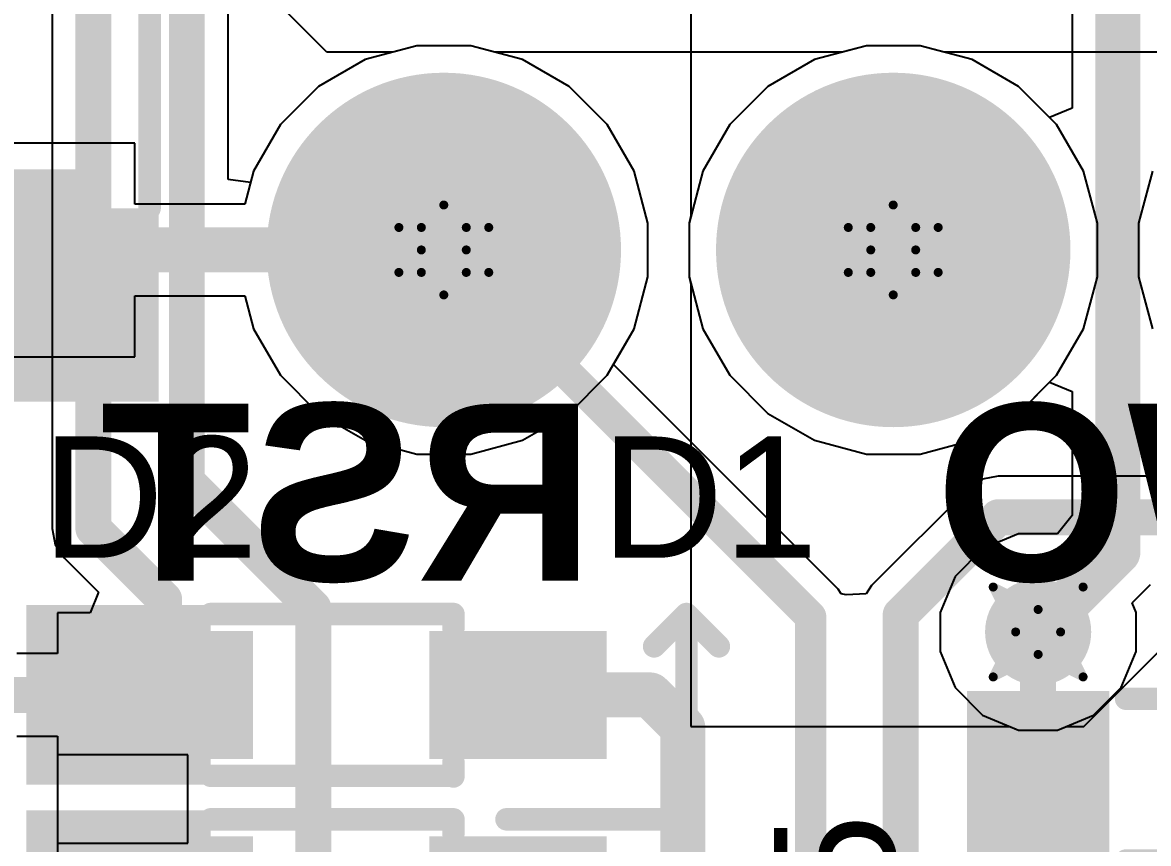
# Model space of a CAD drawing. Header units: inches. Extents: x -6 to 328, y -12 to 81.
# Drawn here: x 8.06 to 14.42, y 26.64 to 31.28 of the extents above; entities that cross this region are included whole.
import ezdxf

# ---------------------------------------------------------------- set-up
doc = ezdxf.new("R2010")
doc.units = ezdxf.units.IN
for name, color, linetype in [('Bottom Layer', 5, 'Continuous'), ('Bottom Overlay', 54, 'Continuous'), ('Bottom Paste', 16, 'Continuous'), ('Bottom Solder', 6, 'Continuous'), ('Drill Drawing', 1, 'Continuous'), ('Multi-Layer', 9, 'Continuous'), ('Pad Holes', 156, 'Continuous'), ('Top Layer', 1, 'Continuous'), ('Top Overlay', 2, 'Continuous'), ('Top Paste', 8, 'Continuous'), ('Top Solder', 216, 'Continuous'), ('Via Holes', 16, 'Continuous')]:
    doc.layers.add(name, color=color, linetype=linetype)
doc.styles.add('Arial', font='', dxfattribs={"height": 0.2})
doc.styles.add('Arial_Bold', font='', dxfattribs={"height": 0.2})
doc.styles.get('Arial').set_extended_font_data('Arial')
doc.styles.get('Arial_Bold').set_extended_font_data('Arial', bold=True)

# ---------------------------------------------------------------- blocks, each defined once
blk = doc.blocks.new('SOD_323_B_1')
at = {"layer": 'Bottom Layer'}
for points in [[(-0.75, -0.45), (-1.55, -0.45), (-1.55, 0.45), (-0.75, 0.45)], [(1.55, -0.45), (0.75, -0.45), (0.75, 0.45), (1.55, 0.45)]]:
    blk.add_hatch(color=5, dxfattribs=at).paths.add_polyline_path(points)
at = {"layer": 'Bottom Overlay'}
for points in [[(-2.0066, 0.4826), (-0.9144, 0.4826), (-0.9144, 0.7874), (-2.0066, 0.7874)], [(-2.0066, -0.508), (-1.5748, -0.508), (-1.5748, 0.508), (-2.0066, 0.508)], [(-2.0066, -0.7874), (-0.9144, -0.7874), (-0.9144, -0.4826), (-2.0066, -0.4826)]]:
    blk.add_hatch(color=54, dxfattribs=at).paths.add_polyline_path(points)
at = {"layer": 'Bottom Paste'}
for points in [[(-0.75, -0.45), (-1.55, -0.45), (-1.55, 0.45), (-0.75, 0.45)], [(1.55, -0.45), (0.75, -0.45), (0.75, 0.45), (1.55, 0.45)]]:
    blk.add_hatch(color=16, dxfattribs=at).paths.add_polyline_path(points)
at = {"layer": 'Bottom Solder'}
for points in [[(-0.695, -0.505), (-1.605, -0.505), (-1.605, 0.505), (-0.695, 0.505)], [(1.605, -0.505), (0.695, -0.505), (0.695, 0.505), (1.605, 0.505)]]:
    blk.add_hatch(color=6, dxfattribs=at).paths.add_polyline_path(points)
at = {"layer": 'Bottom Overlay'}
for points in [[(-0.9144, 0.7366, 0.127, 0.127, 0), (0.9398, 0.7366, 0.127, 0.127, 0)], [(0.9398, 0.7366, 0.127, 0.127, 0), (0.9398, 0.5588, 0.127, 0.127, 0)], [(0.9398, -0.5588, 0.127, 0.127, 0), (0.9398, -0.7366, 0.127, 0.127, 0)], [(-0.9144, -0.7366, 0.127, 0.127, 0), (0.9398, -0.7366, 0.127, 0.127, 0)]]:
    blk.add_lwpolyline(points, format="xyseb", dxfattribs=at)
for points in [[(-0.9461, 0.7366, 0.0635, 0.0635, 1), (-0.8827, 0.7366, 0.0635, 0.0635, 1)], [(0.908, 0.7366, 0.0635, 0.0635, 1), (0.9715, 0.7366, 0.0635, 0.0635, 1)], [(0.908, 0.7366, 0.0635, 0.0635, 1), (0.9715, 0.7366, 0.0635, 0.0635, 1)], [(0.908, 0.5588, 0.0635, 0.0635, 1), (0.9715, 0.5588, 0.0635, 0.0635, 1)], [(0.908, -0.5588, 0.0635, 0.0635, 1), (0.9715, -0.5588, 0.0635, 0.0635, 1)], [(-0.9461, -0.7366, 0.0635, 0.0635, 1), (-0.8827, -0.7366, 0.0635, 0.0635, 1)], [(0.908, -0.7366, 0.0635, 0.0635, 1), (0.9715, -0.7366, 0.0635, 0.0635, 1)], [(0.908, -0.7366, 0.0635, 0.0635, 1), (0.9715, -0.7366, 0.0635, 0.0635, 1)]]:
    blk.add_lwpolyline(points, format="xyseb", close=True, dxfattribs=at)
blk = doc.blocks.new('X1321WR_2_05J_C40D18_4')
at = {"layer": 'Bottom Layer'}
h = blk.add_hatch(color=5, dxfattribs=at)
edge = h.paths.add_edge_path()
edge.add_arc((2.54, 1.27), 0.9, 0, 360)
h = blk.add_hatch(color=5, dxfattribs=at)
edge = h.paths.add_edge_path()
edge.add_arc((5.08, 1.27), 0.9, 0, 360)
at = {"layer": 'Bottom Solder'}
h = blk.add_hatch(color=6, dxfattribs=at)
edge = h.paths.add_edge_path()
edge.add_arc((2.54, 1.27), 1.0016, 0, 360)
h = blk.add_hatch(color=6, dxfattribs=at)
edge = h.paths.add_edge_path()
edge.add_arc((5.08, 1.27), 1.0016, 0, 360)
at = {"layer": 'Multi-Layer'}
h = blk.add_hatch(color=9, dxfattribs=at)
edge = h.paths.add_edge_path()
edge.add_arc((2.54, 1.27), 0.9, 0, 360)
h = blk.add_hatch(color=9, dxfattribs=at)
edge = h.paths.add_edge_path()
edge.add_arc((5.08, 1.27), 0.9, 0, 360)
at = {"layer": 'Pad Holes'}
h = blk.add_hatch(color=7, dxfattribs=at)
edge = h.paths.add_edge_path()
edge.add_arc((2.54, 1.27), 0.475, 0, 360)
h = blk.add_hatch(color=7, dxfattribs=at)
edge = h.paths.add_edge_path()
edge.add_arc((5.08, 1.27), 0.475, 0, 360)
at = {"layer": 'Top Layer'}
h = blk.add_hatch(color=1, dxfattribs=at)
edge = h.paths.add_edge_path()
edge.add_arc((2.54, 1.27), 0.9, 0, 360)
h = blk.add_hatch(color=1, dxfattribs=at)
edge = h.paths.add_edge_path()
edge.add_arc((5.08, 1.27), 0.9, 0, 360)
at = {"layer": 'Top Solder'}
h = blk.add_hatch(color=216, dxfattribs=at)
edge = h.paths.add_edge_path()
edge.add_arc((2.54, 1.27), 1.0016, 0, 360)
h = blk.add_hatch(color=216, dxfattribs=at)
edge = h.paths.add_edge_path()
edge.add_arc((5.08, 1.27), 1.0016, 0, 360)
blk = doc.blocks.new('IND_0603__1608_M_______43')
at = {"layer": 'Top Layer'}
for points in [[(-1, 0.4), (-0.4, 0.4), (-0.4, -0.4), (-1, -0.4)], [(0.4, 0.4), (1, 0.4), (1, -0.4), (0.4, -0.4)]]:
    blk.add_hatch(color=1, dxfattribs=at).paths.add_polyline_path(points)
at = {"layer": 'Top Paste'}
for points in [[(-1, 0.4), (-0.4, 0.4), (-0.4, -0.4), (-1, -0.4)], [(0.4, 0.4), (1, 0.4), (1, -0.4), (0.4, -0.4)]]:
    blk.add_hatch(color=8, dxfattribs=at).paths.add_polyline_path(points)
at = {"layer": 'Top Solder'}
for points in [[(-1.1016, 0.5016), (-0.2984, 0.5016), (-0.2984, -0.5016), (-1.1016, -0.5016)], [(0.2984, 0.5016), (1.1016, 0.5016), (1.1016, -0.5016), (0.2984, -0.5016)]]:
    blk.add_hatch(color=216, dxfattribs=at).paths.add_polyline_path(points)
at = {"layer": 'Top Overlay'}
for points in [[(-0.2032, 0.4572, 0.127, 0.127, 0), (0.2286, 0.4572, 0.127, 0.127, 0)], [(-0.2032, -0.4572, 0.127, 0.127, 0), (0.2286, -0.4572, 0.127, 0.127, 0)]]:
    blk.add_lwpolyline(points, format="xyseb", dxfattribs=at)
for points in [[(-0.2349, 0.4572, 0.0635, 0.0635, 1), (-0.1714, 0.4572, 0.0635, 0.0635, 1)], [(0.1968, 0.4572, 0.0635, 0.0635, 1), (0.2604, 0.4572, 0.0635, 0.0635, 1)], [(-0.2349, -0.4572, 0.0635, 0.0635, 1), (-0.1714, -0.4572, 0.0635, 0.0635, 1)], [(0.1968, -0.4572, 0.0635, 0.0635, 1), (0.2604, -0.4572, 0.0635, 0.0635, 1)]]:
    blk.add_lwpolyline(points, format="xyseb", close=True, dxfattribs=at)
blk = doc.blocks.new('SOD_523F_47')
at = {"layer": 'Top Layer'}
for points in [[(-1.4, 0.26), (-0.6, 0.26), (-0.6, -0.26), (-1.4, -0.26)], [(0.6, 0.26), (1.4, 0.26), (1.4, -0.26), (0.6, -0.26)]]:
    blk.add_hatch(color=1, dxfattribs=at).paths.add_polyline_path(points)
at = {"layer": 'Top Overlay'}
for points in [[(0.7366, 0.3302), (1.778, 0.3302), (1.778, 0.508), (0.7366, 0.508)], [(1.4986, -0.381), (1.778, -0.381), (1.778, 0.3556), (1.4986, 0.3556)], [(0.7366, -0.508), (1.778, -0.508), (1.778, -0.3302), (0.7366, -0.3302)]]:
    blk.add_hatch(color=2, dxfattribs=at).paths.add_polyline_path(points)
at = {"layer": 'Top Paste'}
for points in [[(-1.4, 0.26), (-0.6, 0.26), (-0.6, -0.26), (-1.4, -0.26)], [(0.6, 0.26), (1.4, 0.26), (1.4, -0.26), (0.6, -0.26)]]:
    blk.add_hatch(color=8, dxfattribs=at).paths.add_polyline_path(points)
at = {"layer": 'Top Solder'}
for points in [[(-1.5016, 0.3616), (-0.4984, 0.3616), (-0.4984, -0.3616), (-1.5016, -0.3616)], [(0.4984, 0.3616), (1.5016, 0.3616), (1.5016, -0.3616), (0.4984, -0.3616)]]:
    blk.add_hatch(color=216, dxfattribs=at).paths.add_polyline_path(points)
at = {"layer": 'Top Overlay'}
for points in [[(-0.635, 0.461, 0.127, 0.127, 0), (-0.635, 0.381, 0.127, 0.127, 0)], [(0.7366, 0.4572, 0.127, 0.127, 0), (-0.635, 0.4572, 0.127, 0.127, 0)], [(-0.635, -0.3772, 0.127, 0.127, 0), (-0.635, -0.4572, 0.127, 0.127, 0)], [(0.7366, -0.4572, 0.127, 0.127, 0), (-0.635, -0.4572, 0.127, 0.127, 0)]]:
    blk.add_lwpolyline(points, format="xyseb", dxfattribs=at)
for points in [[(-0.6667, 0.461, 0.0635, 0.0635, 1), (-0.6032, 0.461, 0.0635, 0.0635, 1)], [(-0.6667, 0.4572, 0.0635, 0.0635, 1), (-0.6032, 0.4572, 0.0635, 0.0635, 1)], [(0.7048, 0.4572, 0.0635, 0.0635, 1), (0.7683, 0.4572, 0.0635, 0.0635, 1)], [(-0.6667, 0.381, 0.0635, 0.0635, 1), (-0.6032, 0.381, 0.0635, 0.0635, 1)], [(-0.6667, -0.3772, 0.0635, 0.0635, 1), (-0.6032, -0.3772, 0.0635, 0.0635, 1)], [(-0.6667, -0.4572, 0.0635, 0.0635, 1), (-0.6032, -0.4572, 0.0635, 0.0635, 1)], [(-0.6667, -0.4572, 0.0635, 0.0635, 1), (-0.6032, -0.4572, 0.0635, 0.0635, 1)], [(0.7048, -0.4572, 0.0635, 0.0635, 1), (0.7683, -0.4572, 0.0635, 0.0635, 1)]]:
    blk.add_lwpolyline(points, format="xyseb", close=True, dxfattribs=at)
blk = doc.blocks.new('SOD_523F_48')
at = {"layer": 'Top Layer'}
for points in [[(-1.4, 0.26), (-0.6, 0.26), (-0.6, -0.26), (-1.4, -0.26)], [(0.6, 0.26), (1.4, 0.26), (1.4, -0.26), (0.6, -0.26)]]:
    blk.add_hatch(color=1, dxfattribs=at).paths.add_polyline_path(points)
at = {"layer": 'Top Overlay'}
for points in [[(0.7366, 0.3302), (1.778, 0.3302), (1.778, 0.508), (0.7366, 0.508)], [(1.4986, -0.381), (1.778, -0.381), (1.778, 0.3556), (1.4986, 0.3556)], [(0.7366, -0.508), (1.778, -0.508), (1.778, -0.3302), (0.7366, -0.3302)]]:
    blk.add_hatch(color=2, dxfattribs=at).paths.add_polyline_path(points)
at = {"layer": 'Top Paste'}
for points in [[(-1.4, 0.26), (-0.6, 0.26), (-0.6, -0.26), (-1.4, -0.26)], [(0.6, 0.26), (1.4, 0.26), (1.4, -0.26), (0.6, -0.26)]]:
    blk.add_hatch(color=8, dxfattribs=at).paths.add_polyline_path(points)
at = {"layer": 'Top Solder'}
for points in [[(-1.5016, 0.3616), (-0.4984, 0.3616), (-0.4984, -0.3616), (-1.5016, -0.3616)], [(0.4984, 0.3616), (1.5016, 0.3616), (1.5016, -0.3616), (0.4984, -0.3616)]]:
    blk.add_hatch(color=216, dxfattribs=at).paths.add_polyline_path(points)
at = {"layer": 'Top Overlay'}
for points in [[(-0.635, 0.461, 0.127, 0.127, 0), (-0.635, 0.381, 0.127, 0.127, 0)], [(0.7366, 0.4572, 0.127, 0.127, 0), (-0.635, 0.4572, 0.127, 0.127, 0)], [(-0.635, -0.3772, 0.127, 0.127, 0), (-0.635, -0.4572, 0.127, 0.127, 0)], [(0.7366, -0.4572, 0.127, 0.127, 0), (-0.635, -0.4572, 0.127, 0.127, 0)]]:
    blk.add_lwpolyline(points, format="xyseb", dxfattribs=at)
for points in [[(-0.6667, 0.461, 0.0635, 0.0635, 1), (-0.6032, 0.461, 0.0635, 0.0635, 1)], [(-0.6667, 0.4572, 0.0635, 0.0635, 1), (-0.6032, 0.4572, 0.0635, 0.0635, 1)], [(0.7048, 0.4572, 0.0635, 0.0635, 1), (0.7683, 0.4572, 0.0635, 0.0635, 1)], [(-0.6667, 0.381, 0.0635, 0.0635, 1), (-0.6032, 0.381, 0.0635, 0.0635, 1)], [(-0.6667, -0.3772, 0.0635, 0.0635, 1), (-0.6032, -0.3772, 0.0635, 0.0635, 1)], [(-0.6667, -0.4572, 0.0635, 0.0635, 1), (-0.6032, -0.4572, 0.0635, 0.0635, 1)], [(-0.6667, -0.4572, 0.0635, 0.0635, 1), (-0.6032, -0.4572, 0.0635, 0.0635, 1)], [(0.7048, -0.4572, 0.0635, 0.0635, 1), (0.7683, -0.4572, 0.0635, 0.0635, 1)]]:
    blk.add_lwpolyline(points, format="xyseb", close=True, dxfattribs=at)

msp = doc.modelspace()

# ---------------------------------------------------------------- hatches: boundary and pattern name
at = {"layer": 'Bottom Layer'}
h = msp.add_hatch(color=5, dxfattribs=at)
edge = h.paths.add_edge_path()
edge.add_arc((13.7984, 27.8384), 0.3, 0, 360)
at = {"layer": 'Top Layer'}
h = msp.add_hatch(color=1, dxfattribs=at)
edge = h.paths.add_edge_path()
edge.add_arc((13.7984, 27.8384), 0.3, 0, 360)
at = {"layer": 'Via Holes'}
h = msp.add_hatch(color=7, dxfattribs=at)
edge = h.paths.add_edge_path()
edge.add_arc((13.7984, 27.8384), 0.15, 0, 360)

# ---------------------------------------------------------------- linework, layer by layer
at = {"layer": 'Bottom Layer'}
for p, q in [((11.8364, 32.3444), (11.8364, 30.1904)), ((13.9904, 31.7368), (13.9904, 30.798)), ((10.2875, 31.1514), (9.994, 31.0728)), ((10.2875, 31.1514), (9.994, 31.0728)), ((10.5913, 31.1514), (10.2875, 31.1514)), ((10.5913, 31.1514), (10.2875, 31.1514)), ((10.8848, 31.0728), (10.5913, 31.1514)), ((10.8848, 31.0728), (10.5913, 31.1514)), ((12.8275, 31.1514), (12.534, 31.0728)), ((13.1313, 31.1514), (12.8275, 31.1514)), ((13.4248, 31.0728), (13.1313, 31.1514)), ((9.994, 31.0728), (9.7308, 30.9208)), ((9.994, 31.0728), (9.7308, 30.9208)), ((11.148, 30.9208), (10.8848, 31.0728)), ((11.148, 30.9208), (10.8848, 31.0728)), ((12.534, 31.0728), (12.2708, 30.9208)), ((13.688, 30.9208), (13.4248, 31.0728)), ((9.7308, 30.9208), (9.516, 30.706)), ((9.7308, 30.9208), (9.516, 30.706)), ((11.3628, 30.706), (11.148, 30.9208)), ((11.3628, 30.706), (11.148, 30.9208)), ((12.2708, 30.9208), (12.056, 30.706)), ((13.8634, 30.7454), (13.688, 30.9208)), ((13.9904, 30.798), (13.8634, 30.7454)), ((9.516, 30.706), (9.364, 30.4428)), ((9.516, 30.706), (9.364, 30.4428)), ((11.5148, 30.4428), (11.3628, 30.706)), ((11.5148, 30.4428), (11.3628, 30.706)), ((12.056, 30.706), (11.904, 30.4428)), ((8.6934, 30.6006), (7.387, 30.6006)), ((8.6934, 30.6006), (7.387, 30.6006)), ((8.6934, 30.2564), (8.6934, 30.6006)), ((8.6934, 30.2564), (8.6934, 30.6006)), ((9.364, 30.4428), (9.3141, 30.2564)), ((9.364, 30.4428), (9.3141, 30.2564)), ((11.5934, 30.1493), (11.5148, 30.4428)), ((11.5934, 30.1493), (11.5148, 30.4428)), ((11.904, 30.4428), (11.8254, 30.1493)), ((9.3141, 30.2564), (8.6934, 30.2564)), ((9.3141, 30.2564), (8.6934, 30.2564)), ((11.8364, 30.1904), (11.8254, 30.1493)), ((11.5934, 29.8455), (11.5934, 30.1493)), ((11.5934, 29.8455), (11.5934, 30.1493)), ((11.8254, 30.1493), (11.8254, 29.8455)), ((11.8254, 30.1493), (11.8254, 29.8455)), ((11.5148, 29.552), (11.5934, 29.8455)), ((11.5148, 29.552), (11.5934, 29.8455)), ((11.8254, 29.8455), (11.904, 29.552)), ((11.8254, 29.8455), (11.8364, 29.8044)), ((11.8364, 29.8044), (11.8364, 27.305)), ((8.6934, 29.3942), (8.6934, 29.7384)), ((8.6934, 29.7384), (9.3141, 29.7384)), ((8.6934, 29.3942), (8.6934, 29.7384)), ((8.6934, 29.7384), (9.3141, 29.7384)), ((9.3141, 29.7384), (9.364, 29.552)), ((9.3141, 29.7384), (9.364, 29.552)), ((9.364, 29.552), (9.516, 29.2888)), ((9.364, 29.552), (9.516, 29.2888)), ((11.3628, 29.2888), (11.5148, 29.552)), ((11.3628, 29.2888), (11.5148, 29.552)), ((11.904, 29.552), (12.056, 29.2888)), ((7.387, 29.3942), (8.6934, 29.3942)), ((7.387, 29.3942), (8.6934, 29.3942)), ((9.516, 29.2888), (9.7308, 29.074)), ((9.516, 29.2888), (9.7308, 29.074)), ((11.148, 29.074), (11.3628, 29.2888)), ((11.148, 29.074), (11.3628, 29.2888)), ((12.056, 29.2888), (12.2708, 29.074)), ((13.688, 29.074), (13.8634, 29.2494)), ((13.8634, 29.2494), (13.9904, 29.1968)), ((13.9904, 29.1968), (13.9904, 28.496)), ((9.7308, 29.074), (9.994, 28.922)), ((9.7308, 29.074), (9.994, 28.922)), ((10.8848, 28.922), (11.148, 29.074)), ((10.8848, 28.922), (11.148, 29.074)), ((12.2708, 29.074), (12.534, 28.922)), ((13.4248, 28.922), (13.688, 29.074)), ((9.994, 28.922), (10.2875, 28.8434)), ((9.994, 28.922), (10.2875, 28.8434)), ((10.5913, 28.8434), (10.8848, 28.922)), ((10.5913, 28.8434), (10.8848, 28.922)), ((12.534, 28.922), (12.8275, 28.8434)), ((13.1313, 28.8434), (13.4248, 28.922)), ((10.2875, 28.8434), (10.5913, 28.8434)), ((10.2875, 28.8434), (10.5913, 28.8434)), ((12.8275, 28.8434), (13.1313, 28.8434)), ((13.9904, 28.496), (13.9086, 28.3924)), ((13.6882, 28.3924), (13.4846, 28.3081)), ((13.9086, 28.3924), (13.6882, 28.3924)), ((13.4846, 28.3081), (13.3287, 28.1522)), ((13.3287, 28.1522), (13.2444, 27.9486)), ((14.3297, 28.0034), (14.4325, 28.1063)), ((14.3524, 27.9486), (14.3297, 28.0034)), ((13.2444, 27.9486), (13.2444, 27.7282)), ((14.3524, 27.7282), (14.3524, 27.9486)), ((14.0574, 27.305), (14.5944, 27.842)), ((13.2444, 27.7282), (13.3287, 27.5246)), ((14.2681, 27.5246), (14.3524, 27.7282)), ((13.3287, 27.5246), (13.4846, 27.3687)), ((14.1122, 27.3687), (14.2681, 27.5246)), ((13.4846, 27.3687), (13.6882, 27.2844)), ((13.9086, 27.2844), (14.1122, 27.3687)), ((11.8364, 27.305), (13.6385, 27.305)), ((13.6385, 27.305), (13.6882, 27.2844)), ((13.9086, 27.2844), (13.9583, 27.305)), ((13.9583, 27.305), (14.0574, 27.305)), ((13.6882, 27.2844), (13.9086, 27.2844)), ((13.6882, 27.2844), (13.9086, 27.2844))]:
    msp.add_line(p, q, dxfattribs=at)
for points in [[(14.2494, 28.2894, 0.254, 0.254, 0), (14.2494, 34.9054, 0.254, 0.254, 0)], [(6.2948, 29.9974, 0.254, 0.254, 0), (10.4394, 29.9974, 0.254, 0.254, 0)], [(13.7984, 27.8384, 0.254, 0.254, 0), (14.2494, 28.2894, 0.254, 0.254, 0)]]:
    msp.add_lwpolyline(points, format="xyseb", dxfattribs=at)
for points in [[(10.3759, 29.9974, 0.127, 0.127, 1), (10.5029, 29.9974, 0.127, 0.127, 1)], [(14.1859, 28.2894, 0.127, 0.127, 1), (14.3129, 28.2894, 0.127, 0.127, 1)], [(14.1859, 28.2894, 0.127, 0.127, 1), (14.3129, 28.2894, 0.127, 0.127, 1)], [(13.7349, 27.8384, 0.127, 0.127, 1), (13.8619, 27.8384, 0.127, 0.127, 1)]]:
    msp.add_lwpolyline(points, format="xyseb", close=True, dxfattribs=at)
at = {"layer": 'Drill Drawing'}
for points in [[(10.3124, 30.1244, 0.0508, 0.0508, 0), (10.4394, 30.2514, 0.0508, 0.0508, 0)], [(10.4394, 30.2514, 0.0508, 0.0508, 0), (10.5664, 30.1244, 0.0508, 0.0508, 0)], [(12.8524, 30.1244, 0.0508, 0.0508, 0), (12.9794, 30.2514, 0.0508, 0.0508, 0)], [(12.9794, 30.2514, 0.0508, 0.0508, 0), (13.1064, 30.1244, 0.0508, 0.0508, 0)], [(10.1854, 30.1244, 0.0508, 0.0508, 0), (10.3124, 29.9974, 0.0508, 0.0508, 0)], [(10.1854, 30.1244, 0.0508, 0.0508, 0), (10.3124, 30.1244, 0.0508, 0.0508, 0)], [(10.5664, 30.1244, 0.0508, 0.0508, 0), (10.6934, 30.1244, 0.0508, 0.0508, 0)], [(10.5664, 29.9974, 0.0508, 0.0508, 0), (10.6934, 30.1244, 0.0508, 0.0508, 0)], [(12.7254, 30.1244, 0.0508, 0.0508, 0), (12.8524, 29.9974, 0.0508, 0.0508, 0)], [(12.7254, 30.1244, 0.0508, 0.0508, 0), (12.8524, 30.1244, 0.0508, 0.0508, 0)], [(13.1064, 30.1244, 0.0508, 0.0508, 0), (13.2334, 30.1244, 0.0508, 0.0508, 0)], [(13.1064, 29.9974, 0.0508, 0.0508, 0), (13.2334, 30.1244, 0.0508, 0.0508, 0)], [(10.1854, 29.8704, 0.0508, 0.0508, 0), (10.3124, 29.9974, 0.0508, 0.0508, 0)], [(10.5664, 29.9974, 0.0508, 0.0508, 0), (10.6934, 29.8704, 0.0508, 0.0508, 0)], [(12.7254, 29.8704, 0.0508, 0.0508, 0), (12.8524, 29.9974, 0.0508, 0.0508, 0)], [(13.1064, 29.9974, 0.0508, 0.0508, 0), (13.2334, 29.8704, 0.0508, 0.0508, 0)], [(10.1854, 29.8704, 0.0508, 0.0508, 0), (10.3124, 29.8704, 0.0508, 0.0508, 0)], [(10.3124, 29.8704, 0.0508, 0.0508, 0), (10.4394, 29.7434, 0.0508, 0.0508, 0)], [(10.4394, 29.7434, 0.0508, 0.0508, 0), (10.5664, 29.8704, 0.0508, 0.0508, 0)], [(10.5664, 29.8704, 0.0508, 0.0508, 0), (10.6934, 29.8704, 0.0508, 0.0508, 0)], [(12.7254, 29.8704, 0.0508, 0.0508, 0), (12.8524, 29.8704, 0.0508, 0.0508, 0)], [(12.8524, 29.8704, 0.0508, 0.0508, 0), (12.9794, 29.7434, 0.0508, 0.0508, 0)], [(12.9794, 29.7434, 0.0508, 0.0508, 0), (13.1064, 29.8704, 0.0508, 0.0508, 0)], [(13.1064, 29.8704, 0.0508, 0.0508, 0), (13.2334, 29.8704, 0.0508, 0.0508, 0)], [(13.5444, 28.0924, 0.0508, 0.0508, 0), (13.7984, 27.9654, 0.0508, 0.0508, 0)], [(13.5444, 28.0924, 0.0508, 0.0508, 0), (13.6714, 27.8384, 0.0508, 0.0508, 0)], [(13.7984, 27.9654, 0.0508, 0.0508, 0), (14.0524, 28.0924, 0.0508, 0.0508, 0)], [(13.9254, 27.8384, 0.0508, 0.0508, 0), (14.0524, 28.0924, 0.0508, 0.0508, 0)], [(13.5444, 27.5844, 0.0508, 0.0508, 0), (13.6714, 27.8384, 0.0508, 0.0508, 0)], [(13.9254, 27.8384, 0.0508, 0.0508, 0), (14.0524, 27.5844, 0.0508, 0.0508, 0)], [(13.5444, 27.5844, 0.0508, 0.0508, 0), (13.7984, 27.7114, 0.0508, 0.0508, 0)], [(13.7984, 27.7114, 0.0508, 0.0508, 0), (14.0524, 27.5844, 0.0508, 0.0508, 0)]]:
    msp.add_lwpolyline(points, format="xyseb", dxfattribs=at)
for points in [[(10.4267, 30.2514, 0.0254, 0.0254, 1), (10.4521, 30.2514, 0.0254, 0.0254, 1)], [(10.4267, 30.2514, 0.0254, 0.0254, 1), (10.4521, 30.2514, 0.0254, 0.0254, 1)], [(12.9667, 30.2514, 0.0254, 0.0254, 1), (12.9921, 30.2514, 0.0254, 0.0254, 1)], [(12.9667, 30.2514, 0.0254, 0.0254, 1), (12.9921, 30.2514, 0.0254, 0.0254, 1)], [(10.1727, 30.1244, 0.0254, 0.0254, 1), (10.1981, 30.1244, 0.0254, 0.0254, 1)], [(10.1727, 30.1244, 0.0254, 0.0254, 1), (10.1981, 30.1244, 0.0254, 0.0254, 1)], [(10.2997, 30.1244, 0.0254, 0.0254, 1), (10.3251, 30.1244, 0.0254, 0.0254, 1)], [(10.2997, 30.1244, 0.0254, 0.0254, 1), (10.3251, 30.1244, 0.0254, 0.0254, 1)], [(10.5537, 30.1244, 0.0254, 0.0254, 1), (10.5791, 30.1244, 0.0254, 0.0254, 1)], [(10.5537, 30.1244, 0.0254, 0.0254, 1), (10.5791, 30.1244, 0.0254, 0.0254, 1)], [(10.6807, 30.1244, 0.0254, 0.0254, 1), (10.7061, 30.1244, 0.0254, 0.0254, 1)], [(10.6807, 30.1244, 0.0254, 0.0254, 1), (10.7061, 30.1244, 0.0254, 0.0254, 1)], [(12.7127, 30.1244, 0.0254, 0.0254, 1), (12.7381, 30.1244, 0.0254, 0.0254, 1)], [(12.7127, 30.1244, 0.0254, 0.0254, 1), (12.7381, 30.1244, 0.0254, 0.0254, 1)], [(12.8397, 30.1244, 0.0254, 0.0254, 1), (12.8651, 30.1244, 0.0254, 0.0254, 1)], [(12.8397, 30.1244, 0.0254, 0.0254, 1), (12.8651, 30.1244, 0.0254, 0.0254, 1)], [(13.0937, 30.1244, 0.0254, 0.0254, 1), (13.1191, 30.1244, 0.0254, 0.0254, 1)], [(13.0937, 30.1244, 0.0254, 0.0254, 1), (13.1191, 30.1244, 0.0254, 0.0254, 1)], [(13.2207, 30.1244, 0.0254, 0.0254, 1), (13.2461, 30.1244, 0.0254, 0.0254, 1)], [(13.2207, 30.1244, 0.0254, 0.0254, 1), (13.2461, 30.1244, 0.0254, 0.0254, 1)], [(10.2997, 29.9974, 0.0254, 0.0254, 1), (10.3251, 29.9974, 0.0254, 0.0254, 1)], [(10.2997, 29.9974, 0.0254, 0.0254, 1), (10.3251, 29.9974, 0.0254, 0.0254, 1)], [(10.5537, 29.9974, 0.0254, 0.0254, 1), (10.5791, 29.9974, 0.0254, 0.0254, 1)], [(10.5537, 29.9974, 0.0254, 0.0254, 1), (10.5791, 29.9974, 0.0254, 0.0254, 1)], [(12.8397, 29.9974, 0.0254, 0.0254, 1), (12.8651, 29.9974, 0.0254, 0.0254, 1)], [(12.8397, 29.9974, 0.0254, 0.0254, 1), (12.8651, 29.9974, 0.0254, 0.0254, 1)], [(13.0937, 29.9974, 0.0254, 0.0254, 1), (13.1191, 29.9974, 0.0254, 0.0254, 1)], [(13.0937, 29.9974, 0.0254, 0.0254, 1), (13.1191, 29.9974, 0.0254, 0.0254, 1)], [(10.1727, 29.8704, 0.0254, 0.0254, 1), (10.1981, 29.8704, 0.0254, 0.0254, 1)], [(10.1727, 29.8704, 0.0254, 0.0254, 1), (10.1981, 29.8704, 0.0254, 0.0254, 1)], [(10.2997, 29.8704, 0.0254, 0.0254, 1), (10.3251, 29.8704, 0.0254, 0.0254, 1)], [(10.2997, 29.8704, 0.0254, 0.0254, 1), (10.3251, 29.8704, 0.0254, 0.0254, 1)], [(10.5537, 29.8704, 0.0254, 0.0254, 1), (10.5791, 29.8704, 0.0254, 0.0254, 1)], [(10.5537, 29.8704, 0.0254, 0.0254, 1), (10.5791, 29.8704, 0.0254, 0.0254, 1)], [(10.6807, 29.8704, 0.0254, 0.0254, 1), (10.7061, 29.8704, 0.0254, 0.0254, 1)], [(10.6807, 29.8704, 0.0254, 0.0254, 1), (10.7061, 29.8704, 0.0254, 0.0254, 1)], [(12.7127, 29.8704, 0.0254, 0.0254, 1), (12.7381, 29.8704, 0.0254, 0.0254, 1)], [(12.7127, 29.8704, 0.0254, 0.0254, 1), (12.7381, 29.8704, 0.0254, 0.0254, 1)], [(12.8397, 29.8704, 0.0254, 0.0254, 1), (12.8651, 29.8704, 0.0254, 0.0254, 1)], [(12.8397, 29.8704, 0.0254, 0.0254, 1), (12.8651, 29.8704, 0.0254, 0.0254, 1)], [(13.0937, 29.8704, 0.0254, 0.0254, 1), (13.1191, 29.8704, 0.0254, 0.0254, 1)], [(13.0937, 29.8704, 0.0254, 0.0254, 1), (13.1191, 29.8704, 0.0254, 0.0254, 1)], [(13.2207, 29.8704, 0.0254, 0.0254, 1), (13.2461, 29.8704, 0.0254, 0.0254, 1)], [(13.2207, 29.8704, 0.0254, 0.0254, 1), (13.2461, 29.8704, 0.0254, 0.0254, 1)], [(10.4267, 29.7434, 0.0254, 0.0254, 1), (10.4521, 29.7434, 0.0254, 0.0254, 1)], [(10.4267, 29.7434, 0.0254, 0.0254, 1), (10.4521, 29.7434, 0.0254, 0.0254, 1)], [(12.9667, 29.7434, 0.0254, 0.0254, 1), (12.9921, 29.7434, 0.0254, 0.0254, 1)], [(12.9667, 29.7434, 0.0254, 0.0254, 1), (12.9921, 29.7434, 0.0254, 0.0254, 1)], [(13.5317, 28.0924, 0.0254, 0.0254, 1), (13.5571, 28.0924, 0.0254, 0.0254, 1)], [(13.5317, 28.0924, 0.0254, 0.0254, 1), (13.5571, 28.0924, 0.0254, 0.0254, 1)], [(14.0397, 28.0924, 0.0254, 0.0254, 1), (14.0651, 28.0924, 0.0254, 0.0254, 1)], [(14.0397, 28.0924, 0.0254, 0.0254, 1), (14.0651, 28.0924, 0.0254, 0.0254, 1)], [(13.7857, 27.9654, 0.0254, 0.0254, 1), (13.8111, 27.9654, 0.0254, 0.0254, 1)], [(13.7857, 27.9654, 0.0254, 0.0254, 1), (13.8111, 27.9654, 0.0254, 0.0254, 1)], [(13.6587, 27.8384, 0.0254, 0.0254, 1), (13.6841, 27.8384, 0.0254, 0.0254, 1)], [(13.6587, 27.8384, 0.0254, 0.0254, 1), (13.6841, 27.8384, 0.0254, 0.0254, 1)], [(13.9127, 27.8384, 0.0254, 0.0254, 1), (13.9381, 27.8384, 0.0254, 0.0254, 1)], [(13.9127, 27.8384, 0.0254, 0.0254, 1), (13.9381, 27.8384, 0.0254, 0.0254, 1)], [(13.7857, 27.7114, 0.0254, 0.0254, 1), (13.8111, 27.7114, 0.0254, 0.0254, 1)], [(13.7857, 27.7114, 0.0254, 0.0254, 1), (13.8111, 27.7114, 0.0254, 0.0254, 1)], [(13.5317, 27.5844, 0.0254, 0.0254, 1), (13.5571, 27.5844, 0.0254, 0.0254, 1)], [(13.5317, 27.5844, 0.0254, 0.0254, 1), (13.5571, 27.5844, 0.0254, 0.0254, 1)], [(14.0397, 27.5844, 0.0254, 0.0254, 1), (14.0651, 27.5844, 0.0254, 0.0254, 1)], [(14.0397, 27.5844, 0.0254, 0.0254, 1), (14.0651, 27.5844, 0.0254, 0.0254, 1)]]:
    msp.add_lwpolyline(points, format="xyseb", close=True, dxfattribs=at)
at = {"layer": 'Top Layer'}
for p, q in [((8.2257, 33.6159), (8.2257, 28.4226)), ((9.2201, 30.3963), (9.2201, 33.3002)), ((9.779, 31.115), (9.398, 31.496)), ((10.2875, 31.1514), (9.994, 31.0728)), ((10.2875, 31.1514), (10.1516, 31.115)), ((10.5913, 31.1514), (10.2875, 31.1514)), ((10.5913, 31.1514), (10.2875, 31.1514)), ((10.8848, 31.0728), (10.5913, 31.1514)), ((10.7272, 31.115), (10.5913, 31.1514)), ((12.8275, 31.1514), (12.534, 31.0728)), ((12.8275, 31.1514), (12.6916, 31.115)), ((13.1313, 31.1514), (12.8275, 31.1514)), ((13.1313, 31.1514), (12.8275, 31.1514)), ((13.4248, 31.0728), (13.1313, 31.1514)), ((13.2672, 31.115), (13.1313, 31.1514)), ((9.994, 31.0728), (9.7308, 30.9208)), ((10.1516, 31.115), (9.779, 31.115)), ((12.6916, 31.115), (10.7272, 31.115)), ((11.148, 30.9208), (10.8848, 31.0728)), ((12.534, 31.0728), (12.2708, 30.9208)), ((15.2316, 31.115), (13.2672, 31.115)), ((13.688, 30.9208), (13.4248, 31.0728)), ((9.7308, 30.9208), (9.516, 30.706)), ((11.3628, 30.706), (11.148, 30.9208)), ((12.2708, 30.9208), (12.056, 30.706)), ((13.9028, 30.706), (13.688, 30.9208)), ((9.516, 30.706), (9.364, 30.4428)), ((11.5148, 30.4428), (11.3628, 30.706)), ((12.056, 30.706), (11.904, 30.4428)), ((14.0548, 30.4428), (13.9028, 30.706)), ((9.364, 30.4428), (9.3471, 30.3795)), ((11.5934, 30.1493), (11.5148, 30.4428)), ((11.904, 30.4428), (11.8254, 30.1493)), ((14.1334, 30.1493), (14.0548, 30.4428)), ((14.444, 30.4428), (14.3654, 30.1493)), ((9.3471, 30.3795), (9.2201, 30.3963)), ((11.5934, 29.8455), (11.5934, 30.1493)), ((11.8254, 30.1493), (11.8254, 29.8455)), ((14.1334, 29.8455), (14.1334, 30.1493)), ((14.3654, 30.1493), (14.3654, 29.8455)), ((11.5148, 29.552), (11.5934, 29.8455)), ((11.8254, 29.8455), (11.904, 29.552)), ((14.0548, 29.552), (14.1334, 29.8455)), ((14.3654, 29.8455), (14.444, 29.552)), ((11.3981, 29.35), (11.5148, 29.552)), ((11.904, 29.552), (12.056, 29.2888)), ((13.9028, 29.2888), (14.0548, 29.552)), ((12.668, 28.0802), (11.3981, 29.35)), ((12.056, 29.2888), (12.2708, 29.074)), ((13.688, 29.074), (13.9028, 29.2888)), ((12.2708, 29.074), (12.534, 28.922)), ((13.4248, 28.922), (13.688, 29.074)), ((12.534, 28.922), (12.8275, 28.8434)), ((13.1313, 28.8434), (13.4248, 28.922)), ((12.8275, 28.8434), (13.1313, 28.8434)), ((13.4835, 28.7021), (13.4079, 28.6516)), ((13.5727, 28.7198), (13.4835, 28.7021)), ((15.3592, 28.7198), (13.5727, 28.7198)), ((13.4079, 28.6516), (12.8567, 28.1004)), ((8.2257, 28.4226), (8.2435, 28.3334)), ((8.2435, 28.3334), (8.294, 28.2578)), ((8.294, 28.2578), (8.4884, 28.0633)), ((12.685, 28.0546), (12.668, 28.0802)), ((12.8567, 28.1004), (12.8262, 28.0547)), ((8.4884, 28.0633), (8.4398, 27.946)), ((12.7139, 28.0475), (12.685, 28.0546)), ((12.8262, 28.0547), (12.7139, 28.0475)), ((8.4398, 27.946), (8.2556, 27.946)), ((8.2556, 27.946), (8.2556, 27.7159)), ((8.2556, 27.7159), (8.0256, 27.7159)), ((8.0256, 27.2497), (8.2556, 27.2497)), ((8.2556, 27.2497), (8.2556, 27.0196)), ((8.9931, 27.1438), (8.2567, 27.1438)), ((8.2567, 27.1438), (8.2567, 26.6462)), ((8.9931, 26.6448), (8.9931, 27.1438)), ((8.2556, 27.0196), (8.2567, 27.0196)), ((8.2567, 27.0196), (8.2567, 26.7856)), ((8.2567, 26.7856), (8.2556, 26.7856)), ((8.2556, 26.7856), (8.2556, 26.6451)), ((8.2567, 26.6462), (8.2554, 26.6448)), ((8.2556, 26.6451), (8.2554, 26.6448)), ((8.2554, 26.6448), (8.9931, 26.6448)), ((8.2554, 26.6448), (8.2556, 26.6448)), ((8.2556, 26.6448), (8.2556, 25.8592))]:
    msp.add_line(p, q, dxfattribs=at)
for points in [[(8.4588, 28.4226, 0.2032, 0.2032, 0), (8.4588, 33.6159, 0.2032, 0.2032, 0)], [(8.987, 28.6891, 0.2032, 0.2032, 0), (8.987, 33.3967, 0.2032, 0.2032, 0)], [(10.4394, 29.9974, 0.1778, 0.1778, 0), (12.5123, 27.9245, 0.1778, 0.1778, 0)], [(8.987, 28.6891, 0.2032, 0.2032, 0), (9.702, 27.9741, 0.2032, 0.2032, 0)], [(13.0215, 27.9355, 0.2032, 0.2032, 0), (13.5727, 28.4868, 0.2032, 0.2032, 0)], [(13.5727, 28.4868, 0.2032, 0.2032, 0), (23.8884, 28.4868, 0.2032, 0.2032, 0)], [(8.4588, 28.4226, 0.2032, 0.2032, 0), (8.8588, 28.0226, 0.2032, 0.2032, 0)], [(8.8588, 27.4828, 0.2032, 0.2032, 0), (8.8588, 28.0226, 0.2032, 0.2032, 0)], [(9.702, 26.5397, 0.2032, 0.2032, 0), (9.702, 27.9741, 0.2032, 0.2032, 0)], [(12.5123, 25.9056, 0.1778, 0.1778, 0), (12.5123, 27.9245, 0.1778, 0.1778, 0)], [(13.0215, 26.0522, 0.2032, 0.2032, 0), (13.0215, 27.9355, 0.2032, 0.2032, 0)], [(13.7984, 27.0038, 0.2032, 0.2032, 0), (13.7984, 27.8384, 0.2032, 0.2032, 0)], [(7.6374, 27.4828, 0.2032, 0.2032, 0), (8.8588, 27.4828, 0.2032, 0.2032, 0)], [(10.7188, 27.4828, 0.254, 0.254, 0), (10.8588, 27.4828, 0.254, 0.254, 0)], [(10.8588, 27.4828, 0.254, 0.254, 0), (11.6054, 27.4828, 0.254, 0.254, 0)], [(11.6054, 27.4828, 0.254, 0.254, 0), (11.7904, 27.2978, 0.254, 0.254, 0)], [(11.7904, 25.7722, 0.254, 0.254, 0), (11.7904, 27.2978, 0.254, 0.254, 0)]]:
    msp.add_lwpolyline(points, format="xyseb", dxfattribs=at)
for points in [[(10.3949, 29.9974, 0.0889, 0.0889, 1), (10.4839, 29.9974, 0.0889, 0.0889, 1)], [(8.9362, 28.6891, 0.1016, 0.1016, 1), (9.0378, 28.6891, 0.1016, 0.1016, 1)], [(8.9362, 28.6891, 0.1016, 0.1016, 1), (9.0378, 28.6891, 0.1016, 0.1016, 1)], [(13.5219, 28.4868, 0.1016, 0.1016, 1), (13.6235, 28.4868, 0.1016, 0.1016, 1)], [(13.5219, 28.4868, 0.1016, 0.1016, 1), (13.6235, 28.4868, 0.1016, 0.1016, 1)], [(8.408, 28.4226, 0.1016, 0.1016, 1), (8.5096, 28.4226, 0.1016, 0.1016, 1)], [(8.408, 28.4226, 0.1016, 0.1016, 1), (8.5096, 28.4226, 0.1016, 0.1016, 1)], [(8.808, 28.0226, 0.1016, 0.1016, 1), (8.9096, 28.0226, 0.1016, 0.1016, 1)], [(8.808, 28.0226, 0.1016, 0.1016, 1), (8.9096, 28.0226, 0.1016, 0.1016, 1)], [(9.6512, 27.9741, 0.1016, 0.1016, 1), (9.7528, 27.9741, 0.1016, 0.1016, 1)], [(9.6512, 27.9741, 0.1016, 0.1016, 1), (9.7528, 27.9741, 0.1016, 0.1016, 1)], [(12.4678, 27.9245, 0.0889, 0.0889, 1), (12.5567, 27.9245, 0.0889, 0.0889, 1)], [(12.4678, 27.9245, 0.0889, 0.0889, 1), (12.5567, 27.9245, 0.0889, 0.0889, 1)], [(12.9707, 27.9355, 0.1016, 0.1016, 1), (13.0723, 27.9355, 0.1016, 0.1016, 1)], [(12.9707, 27.9355, 0.1016, 0.1016, 1), (13.0723, 27.9355, 0.1016, 0.1016, 1)], [(13.7476, 27.8384, 0.1016, 0.1016, 1), (13.8492, 27.8384, 0.1016, 0.1016, 1)], [(8.808, 27.4828, 0.1016, 0.1016, 1), (8.9096, 27.4828, 0.1016, 0.1016, 1)], [(8.808, 27.4828, 0.1016, 0.1016, 1), (8.9096, 27.4828, 0.1016, 0.1016, 1)], [(10.6553, 27.4828, 0.127, 0.127, 1), (10.7823, 27.4828, 0.127, 0.127, 1)], [(10.7953, 27.4828, 0.127, 0.127, 1), (10.9223, 27.4828, 0.127, 0.127, 1)], [(10.7953, 27.4828, 0.127, 0.127, 1), (10.9223, 27.4828, 0.127, 0.127, 1)], [(11.5419, 27.4828, 0.127, 0.127, 1), (11.6689, 27.4828, 0.127, 0.127, 1)], [(11.5419, 27.4828, 0.127, 0.127, 1), (11.6689, 27.4828, 0.127, 0.127, 1)], [(11.7269, 27.2978, 0.127, 0.127, 1), (11.8539, 27.2978, 0.127, 0.127, 1)], [(11.7269, 27.2978, 0.127, 0.127, 1), (11.8539, 27.2978, 0.127, 0.127, 1)], [(13.7476, 27.0038, 0.1016, 0.1016, 1), (13.8492, 27.0038, 0.1016, 0.1016, 1)]]:
    msp.add_lwpolyline(points, format="xyseb", close=True, dxfattribs=at)
at = {"layer": 'Top Overlay'}
for points in [[(11.6278, 27.7568, 0.127, 0.127, 0), (11.811, 27.94, 0.127, 0.127, 0)], [(11.811, 27.94, 0.127, 0.127, 0), (11.9942, 27.7568, 0.127, 0.127, 0)], [(11.811, 26.7796, 0.127, 0.127, 0), (11.811, 27.94, 0.127, 0.127, 0)], [(10.7935, 26.7796, 0.127, 0.127, 0), (11.811, 26.7796, 0.127, 0.127, 0)]]:
    msp.add_lwpolyline(points, format="xyseb", dxfattribs=at)
for points in [[(11.7792, 27.94, 0.0635, 0.0635, 1), (11.8428, 27.94, 0.0635, 0.0635, 1)], [(11.7792, 27.94, 0.0635, 0.0635, 1), (11.8428, 27.94, 0.0635, 0.0635, 1)], [(11.7792, 27.94, 0.0635, 0.0635, 1), (11.8428, 27.94, 0.0635, 0.0635, 1)], [(11.5961, 27.7568, 0.0635, 0.0635, 1), (11.6596, 27.7568, 0.0635, 0.0635, 1)], [(11.9624, 27.7568, 0.0635, 0.0635, 1), (12.0259, 27.7568, 0.0635, 0.0635, 1)], [(10.7618, 26.7796, 0.0635, 0.0635, 1), (10.8253, 26.7796, 0.0635, 0.0635, 1)], [(11.7792, 26.7796, 0.0635, 0.0635, 1), (11.8428, 26.7796, 0.0635, 0.0635, 1)], [(11.7792, 26.7796, 0.0635, 0.0635, 1), (11.8428, 26.7796, 0.0635, 0.0635, 1)]]:
    msp.add_lwpolyline(points, format="xyseb", close=True, dxfattribs=at)

# ---------------------------------------------------------------- block references
for name, p, rotation in [('X1321WR_2_05J_C40D18_4', (15.5194, 31.2674), 180), ('SOD_323_B_1', (8.0402, 31.1474), 90), ('SOD_523F_47', (9.8588, 27.4828), 180), ('SOD_523F_48', (9.8588, 26.3224), 180)]:
    msp.add_blockref(name, p, dxfattribs=dict(rotation=rotation))
msp.add_blockref('IND_0603__1608_M_______43', (14.4984, 27.0038))

# ---------------------------------------------------------------- texts
at = {"layer": 'Bottom Overlay', "style": 'Arial_Bold', "text_generation_flag": 2}
for s, p in [('RST', (11.2914, 28.1281)), ('SWO', (16.5535, 28.1281))]:
    msp.add_text(s, height=1, dxfattribs=at).set_placement(p)
at = {"layer": 'Top Overlay', "style": 'Arial'}
for s, p in [('D2', (8.1663, 28.2576)), ('D1', (11.3285, 28.2576))]:
    msp.add_text(s, height=0.6858, dxfattribs=at).set_placement(p)
msp.add_text('R15', height=0.6858, rotation=90, dxfattribs=at).set_placement((12.992, 25.051))

doc.saveas('drawing.dxf')
